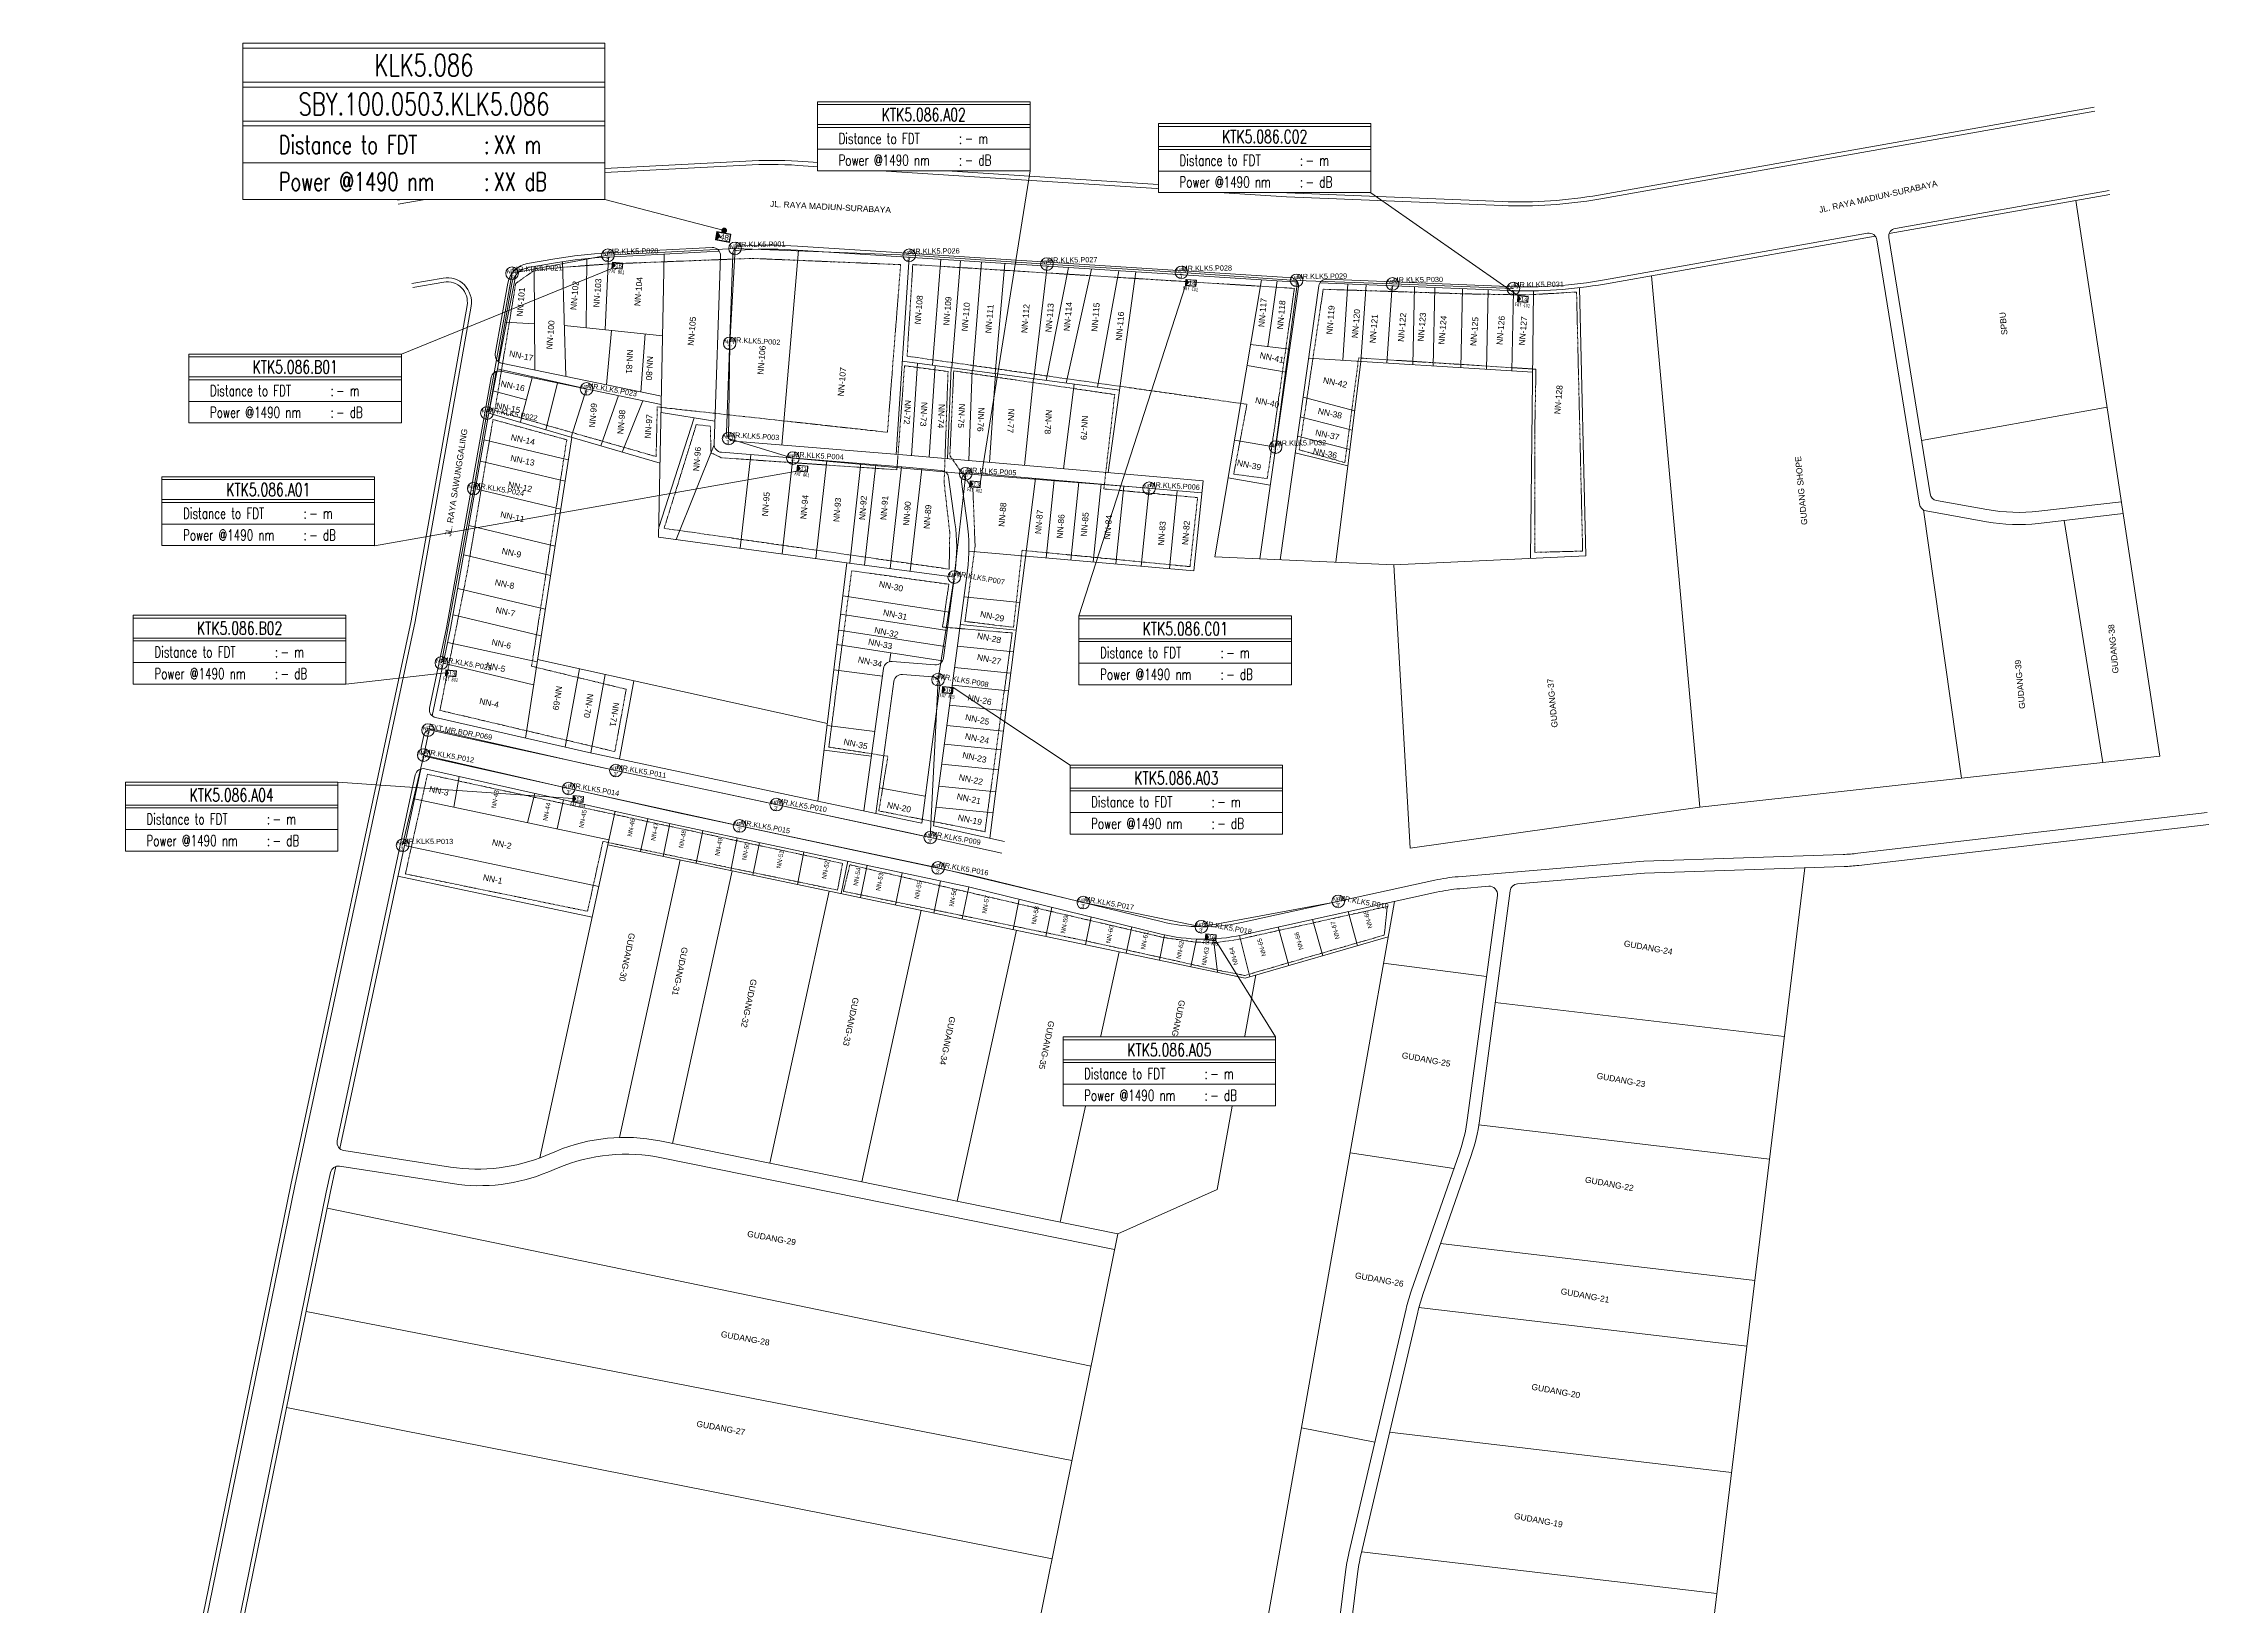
# Model space of a CAD drawing. Header units: metres. Extents: x -263 to 274, y -318 to 297.
# Drawn here: x -263 to 274, y -91 to 297 of the extents above; entities that cross this region are included whole.
import ezdxf
from ezdxf.enums import TextEntityAlignment as Align

# ---------------------------------------------------------------- set-up
doc = ezdxf.new("R2010")
doc.units = ezdxf.units.M
doc.set_wipeout_variables(frame=1)
doc.linetypes.add('DASHED', pattern=[19.05, 12.7, -6.35])
doc.linetypes.add('PHANTOM2', pattern=[1.25, 0.625, -0.125, 0.125, -0.125, 0.125, -0.125])
for name, color, linetype, lineweight in [('EXT POLE', 1, 'Continuous', 18), ('FAT AREA FDT 1', 134, 'PHANTOM2', 35), ('FAT F2', 30, 'Continuous', 18), ('FAT_Info', 170, 'Continuous', 0), ('FAT_Info FDT 2', 170, 'Continuous', 0), ('FDT', 12, 'DASHED', 18), ('FDT-Info', 1, 'Continuous', 0), ('FO 24 CORE', 3, 'Continuous', 30), ('NEW POLE FDT 1', 4, 'Continuous', 0), ('POLE ID 2.5', 1, 'Continuous', 35), ('SLING WIRE F2', 4, 'Continuous', 50)]:
    doc.layers.add(name, color=color, linetype=linetype, lineweight=lineweight)
for name, color, linetype in [('FAT Code-FDT2', 7, 'Continuous'), ('Home Number', 6, 'Continuous'), ('HP REDUCE', 251, 'Continuous'), ('POLE ID FDT 2 73', 1, 'Continuous')]:
    doc.layers.add(name, color=color, linetype=linetype)
doc.styles.add('FS', font='SimSun.ttf', dxfattribs={"width": 0.7})
doc.styles.add('ISO-Text', font='simplex.shx', dxfattribs={"width": 0.6})
doc.styles.add('ROMANS', font='romans.shx', dxfattribs={"width": 1.2})
doc.styles.get("Standard").update_dxf_attribs({"font": 'arial.ttf'})
doc.styles.add('Title Block 3', font='dgn003.shx')
doc.styles.add('Title Block v21 - Default$0$Standard', font='arial.ttf')

# ---------------------------------------------------------------- blocks, each defined once
blk = doc.blocks.new('FDT-Info')
at = {"lineweight": 0}
blk.add_wipeout([(0, 16.53), (38.25, 16.53), (38.25, 0), (0, 0)], dxfattribs=at).dxf.layer = 'FDT-Info'
at = {"layer": 'FDT-Info'}
for p, q in [((0, 16.53), (0, 0)), ((38.25, 16.53), (38.25, 0)), ((0, 8.31), (38.25, 8.31)), ((0, 7.8), (38.25, 7.8)), ((0, 3.9), (38.25, 3.9)), ((0, 0), (38.25, 0))]:
    blk.add_line(p, q, dxfattribs=at)
for points in [[(0, 16.53), (38.25, 16.53)], [(0, 16.02), (38.25, 16.02)], [(0, 12.42), (38.25, 12.42)], [(0, 11.91), (38.25, 11.91)]]:
    blk.add_lwpolyline(points, dxfattribs=at)
at = {"layer": 'FDT-Info', "style": 'ROMANS', "width": 0.7}
for s, height, p in [(':', 1.95, (25.47, 4.83)), ('Power @1490 nm', 1.9493, (3.8, 0.94)), (':', 1.95, (25.47, 0.94))]:
    blk.add_text(s, height=height, dxfattribs=at).set_placement(p)
for p in [(19.13, 14.22), (19.13, 10.11)]:
    blk.add_attdef('FAT_SEQUENCE', text='', height=2.34, dxfattribs=at).set_placement(p, align=Align.MIDDLE_CENTER)
blk.add_attdef('DISTANCE_TO', (3.8, 4.83), '', height=1.95, dxfattribs=at)
for tag, p in [('DISTANCE_TO_OLT', (26.51, 5.81)), ('LOSS_@1490NM', (26.51, 1.91))]:
    blk.add_attdef(tag, text='', height=1.95, dxfattribs=at).set_placement(p, align=Align.MIDDLE_LEFT)
blk = doc.blocks.new('FAT Info')
at = {"lineweight": 0}
blk.add_wipeout([(0, 12.93), (40.44, 12.93), (40.44, -0.2), (0, -0.2)], dxfattribs=at).dxf.layer = 'FAT_Info'
at = {"layer": 'FAT_Info'}
for p, q in [((0, 12.93), (0, -0.2)), ((40.44, 12.93), (40.44, -0.2)), ((0, 8.58), (40.44, 8.58)), ((0, 8.04), (40.44, 8.04)), ((0, 3.92), (40.44, 3.92)), ((0, -0.2), (40.44, -0.2))]:
    blk.add_line(p, q, dxfattribs=at)
for points in [[(0, 12.93), (40.44, 12.93)], [(0, 12.39), (40.44, 12.39)]]:
    blk.add_lwpolyline(points, dxfattribs=at)
at = {"layer": 'FAT_Info', "style": 'ROMANS', "width": 0.7}
for s, height, p in [(':', 2.06, (26.93, 4.91)), ('Power @1490 nm', 2.0607, (4.01, 0.79)), (':', 2.06, (26.93, 0.79))]:
    blk.add_text(s, height=height, dxfattribs=at).set_placement(p)
blk.add_attdef('FAT_SEQUENCE', text='', height=2.47, dxfattribs=at).set_placement((20.22, 10.48), align=Align.MIDDLE_CENTER)
blk.add_attdef('DISTANCE_TO', (4.01, 4.91), '', height=2.06, dxfattribs=at)
for tag, p in [('DISTANCE_TO_OLT', (28.02, 5.94)), ('LOSS_@1490NM', (28.02, 1.82))]:
    blk.add_attdef(tag, text='', height=2.06, dxfattribs=at).set_placement(p, align=Align.MIDDLE_LEFT)
blk = doc.blocks.new('*U8')
h = blk.add_hatch(color=2)
h.dxf.hatch_style = 1
h.paths.add_polyline_path([(-4.2, 2), (-4.2, -2), (-2.4, 0)])
h = blk.add_hatch(color=256)
h.dxf.hatch_style = 1
h.paths.add_polyline_path([(-2, 3.5, 1), (0.5, 3.5, 1)])
for points in [[(-4.5, 2.2), (3, 2.2), (3, -2.2), (-4.5, -2.2)], [(-4.2, 2), (2.8, 2), (2.8, -2), (-4.2, -2)]]:
    blk.add_lwpolyline(points, close=True)
at = {"color": 2}
blk.add_lwpolyline([(-4.2, 2), (-4.2, -2), (-2.4, 0)], close=True, dxfattribs=at)
blk.add_circle((-0.8, 3.5), 1.22)
at = {"style": 'ISO-Text', "width": 0.6}
blk.add_attdef('FDT', text='', height=3, dxfattribs=at).set_placement((0, 0), align=Align.MIDDLE_CENTER)
blk = doc.blocks.new('POLE')
at = {"color": 0, "linetype": 'ByBlock', "lineweight": -2}
blk.add_circle((0, 0), 2.24, dxfattribs=at)
at = {"color": 0, "linetype": 'ByBlock', "lineweight": -2, "style": 'Title Block 3', "width": 0.799091}
for s, p in [('NP7', (0, 0.62)), ("3'", (0, -1.27))]:
    blk.add_text(s, height=1.488, dxfattribs=at).set_placement(p, align=Align.MIDDLE_CENTER)
blk = doc.blocks.new('FAT')
h = blk.add_hatch(color=2)
h.dxf.hatch_style = 1
h.paths.add_polyline_path([(-4.2, 2), (-4.2, -2), (-2.4, 0)])
for points in [[(-4.5, 2.2), (3, 2.2), (3, -2.2), (-4.5, -2.2)], [(-4.2, 2), (2.8, 2), (2.8, -2), (-4.2, -2)]]:
    blk.add_lwpolyline(points, close=True)
at = {"color": 2}
blk.add_lwpolyline([(-4.2, 2), (-4.2, -2), (-2.4, 0)], close=True, dxfattribs=at)
at = {"color": 7}
blk.add_attdef('FAT', text='', height=3, dxfattribs=at).set_placement((0.2, 0), align=Align.MIDDLE_CENTER)

msp = doc.modelspace()

# ---------------------------------------------------------------- linework, layer by layer
at = {"lineweight": 0}
for p, q in [((-54.55, 141.85), (-59.39, 106.52)), ((-51.96, 138.65), (-56.45, 105.89))]:
    msp.add_line(p, q, dxfattribs=at)
for points in [[(-175.07, 258.08), (-138.37, 264.4, -0.029592), (-125.33, 265.86), (-88.7, 267.78, -0.029123), (-75.78, 267.71), (45.49, 259.92), (98.91, 257.73, 0.0542), (122.85, 259.34), (245.78, 281.15)], [(-174.9, 257.09), (-138.26, 263.41, -0.029592), (-125.21, 264.87), (-88.7, 266.78, -0.029123), (-75.79, 266.7), (45.44, 258.92), (98.97, 256.73, 0.0542), (122.91, 258.34), (245.96, 280.16)], [(249.45, 260.47), (196.45, 251.07, 0.409502), (194.83, 248.78), (205.06, 185.18, 0.31849), (206.68, 183.53), (219.18, 181.28, 0.073405), (232.03, 180.88), (252.51, 183.24)], [(43.82, 168.84), (53.44, 236.78, -0.385304), (55.51, 238.49), (100.33, 236.65, 0.0542), (124.27, 238.27), (189.56, 249.85, -0.41894), (191.89, 248.19), (202.43, 182.61, 0.31849), (204.05, 180.96), (219.09, 178.25, 0.073405), (231.93, 177.85), (252.96, 180.28)], [(191.44, 249.16), (124.33, 237.26, -0.0542), (100.39, 235.65), (53.73, 237.57)], [(-52.42, 143.57), (-41.77, 142.77, 0.397735), (-39.64, 144.5), (-36.77, 166.12, 0.067614), (-36.81, 177.97), (-38.39, 189.3, 0.349915), (-40.2, 191.02), (-48.98, 191.77), (-94.72, 195.5, -0.400506), (-96.56, 197.56), (-94.96, 244.25, 0.439797), (-97.06, 246.31), (-122.99, 244.96, 0.029592), (-136.03, 243.5), (-142.83, 242.32, 0.316038), (-147.72, 237.46), (-150.83, 219.93, 0.405765), (-149.27, 217.62), (-109.65, 209.4)], [(-95.28, 245.41), (-122.87, 243.96, 0.029592), (-135.92, 242.5), (-142.66, 241.34, 0.316038), (-146.73, 237.28), (-150.15, 218.05)], [(38.8, 169.07), (48.37, 236.59, 0.443726), (46.47, 238.87), (44.39, 238.95), (-75.9, 246.67, 0.029123), (-88.82, 246.75), (-90.05, 246.68, 0.389085), (-91.94, 244.75), (-93.46, 200.32, 0.400506), (-91.62, 198.25), (-48.73, 194.76), (24.78, 188.42)], [(48.16, 237.79), (44.34, 237.95), (-75.91, 245.67, 0.029123), (-88.83, 245.75), (-91.72, 245.59)], [(-262.95, -266.71), (-250.11, -221.85), (-222.69, -90.09), (-201.56, 13.71), (-171.73, 153.67), (-157.84, 231.93, 0.519713), (-163.61, 237.73), (-171.33, 236.39)], [(-261.99, -266.99), (-249.14, -222.09), (-221.72, -90.29), (-200.58, 13.5), (-170.75, 153.48), (-156.85, 231.75, 0.519713), (-163.78, 238.71), (-171.5, 237.38)], [(-109.69, 207.36), (-149.5, 215.62, 0.422712), (-151.88, 214.02), (-162.9, 151.94), (-167.14, 132.02, 0.410257), (-165.63, 129.66), (-127.64, 121.02), (-48.28, 104.16), (-45.07, 103.45)], [(24.46, 185.44), (-33.04, 190.4, 0.481575), (-35.2, 188.13), (-33.78, 177.98, -0.067614), (-33.74, 166.13), (-42.13, 102.81)], [(-45.07, 103.45), (-40.56, 137.55, 0.430887), (-42.39, 139.81), (-49.83, 140.37)], [(-25.15, 96), (-48.92, 101.23), (-128.28, 118.09), (-166.2, 126.71, 0.418181), (-168.6, 125.18), (-169.22, 122.26, 0.41143), (-167.7, 119.9), (-105.48, 106.02), (-32.78, 90.6), (14.34, 79.03, 0.114738), (34.27, 78.78), (82.21, 89.31, -0.033103), (87.97, 90.18), (134.04, 94.05), (183.5, 95.71, 0.020699), (187.13, 95.98), (273.82, 106.11)], [(3.58, 1.59), (-110.02, 24.61, 0.149801), (-135.69, 22.1), (-138.28, 21.01, -0.137866), (-161.92, 18.14), (-188.38, 22.22, -0.430968), (-190.03, 24.62), (-170.68, 115.42, -0.417003), (-168.29, 116.95), (-106.12, 103.08), (-33.45, 87.67), (14.31, 75.95, 0.114738), (34.24, 75.7), (82.66, 86.34, -0.033103), (88.42, 87.21), (95.57, 87.81, -0.479132), (97.72, 85.55), (90.35, 30.31, -0.050553), (88.3, 21.67), (76.36, -12.65, 0.026237), (75.07, -17.08), (60.9, -77.66, 0.026785), (60.08, -82.3), (35.94, -278.1)], [(274.17, 103.13), (187.35, 92.99, -0.020699), (183.72, 92.71), (134.22, 91.05), (102.71, 88.41, 0.352144), (100.9, 86.68), (93.28, 29.61, -0.050553), (91.23, 20.98), (79.24, -13.49, 0.026237), (77.96, -17.92), (63.86, -78.19, 0.026785), (63.04, -82.83), (38.91, -278.57)], [(166.9, -299.89), (-4.55, -272.68), (-161.48, -246.04), (-237.1, -233.39, -0.447705), (-241.88, -225.82), (-241.36, -224.01), (-213.88, -91.91), (-192.75, 11.87), (-191.7, 16.78, -0.397655), (-189.44, 18.34), (-161.42, 14.02, 0.137866), (-137.78, 16.89), (-135.28, 17.93, -0.149801), (-109.61, 20.44), (2.79, -2.33)], [(-190.36, 18.27), (-191.77, 11.67), (-212.9, -92.11), (-240.39, -224.25), (-240.92, -226.09, 0.447705), (-236.94, -232.4), (-161.32, -245.05), (-4.39, -271.7), (167.06, -298.9)]]:
    msp.add_lwpolyline(points, format="xyb", dxfattribs=at)
for points in [[(249.63, 259.48), (194.92, 249.78)], [(241.18, 257.99), (262.08, 120.09)], [(-134.17, 242.79), (-133.31, 214.31)], [(-128.09, 243.56), (-128.27, 226.42)], [(-122.75, 243.97), (-123.59, 225.93)], [(-108.96, 244.69), (-110.34, 174.44)], [(-75.65, 245.65), (-79.72, 197.29)], [(-48.2, 243.89), (-51.44, 194.98)], [(-40.31, 243.39), (-42.35, 217.13)], [(-35.41, 243.07), (-37.57, 216.49)], [(-30.2, 242.74), (-32.36, 215.79)], [(-24.43, 242.37), (-26.88, 215.06)], [(-141.16, 241.6), (-141.06, 215.92)], [(-13.96, 241.69), (-17.25, 213.76)], [(-8.62, 241.35), (-14.18, 213.35)], [(-2.91, 240.98), (-9.25, 212.69)], [(3.82, 240.55), (-1.44, 211.64)], [(8.05, 240.28), (1.18, 190.46)], [(39.22, 238.28), (27.68, 169.58)], [(43.12, 238.03), (40.77, 221.72)], [(60.65, 237.28), (59.38, 218.32)], [(65.16, 237.1), (63.88, 218.03)], [(71.61, 236.83), (70.32, 217.63)], [(77.19, 236.6), (76.77, 217.23)], [(82.2, 236.4), (81.78, 216.91)], [(135.94, 239.32), (147.92, 107.44)], [(89.08, 236.11), (88.65, 216.48)], [(95.43, 235.85), (95, 216.08)], [(101.74, 235.6), (101.31, 215.69)], [(106.72, 235.57), (105.96, 169.18)], [(118.06, 236.33), (119.67, 169.84)], [(-148.42, 227.77), (-141.11, 227.34)], [(-133.69, 227), (-109.36, 224.42)], [(-122.04, 225.76), (-123.24, 212.22)], [(-113.68, 224.88), (-114.7, 210.44)], [(36.52, 222.24), (46.17, 221.06)], [(-150.59, 215.55), (-161.91, 151.75), (-166.52, 130.12)], [(-49.9, 218.15), (4, 210.91)], [(-46.09, 217.64), (-47.56, 194.66)], [(-41.75, 217.05), (-43.24, 194.29)], [(-37.78, 216.52), (-38.66, 193.89)], [(-32.54, 215.82), (-33.38, 193.44)], [(-26.79, 215.04), (-28.21, 192.99)], [(35.65, 217.04), (45.36, 215.38)], [(50.9, 218.85), (106.49, 215.36)], [(63.88, 218.03), (57.62, 168.21)], [(-151.45, 210.73), (-143.11, 208.55)], [(-141.68, 214), (-144.55, 203.05)], [(-135.39, 212.7), (-138.33, 201.07)], [(-128.21, 211.21), (-132.05, 199.23)], [(-120.3, 209.56), (-124.67, 197.08)], [(-17.37, 213.78), (-19.54, 192.24)], [(-7.26, 212.42), (-9.89, 191.41)], [(-152.43, 205.18), (-109.98, 192.79)], [(-114.23, 208.31), (-119.39, 195.54)], [(-109.73, 205.39), (-96.36, 203.26)], [(48.84, 204.26), (61.74, 201.01)], [(49.53, 209.18), (62.34, 205.77)], [(202.93, 198.41), (248.95, 206.71)], [(-131.88, 199.18), (-143.34, 124.59)], [(-101.54, 204.09), (-110.29, 176.81)], [(48.16, 199.46), (61.14, 196.2)], [(-153.6, 198.57), (-132.74, 193.59)], [(-96.55, 197.33), (-106.01, 173.85)], [(-87.46, 194.91), (-90.07, 171.68)], [(-77, 194.05), (-79.67, 170.27)], [(-68.61, 193.37), (-71.34, 169.14)], [(32.54, 198.53), (42.73, 196.78)], [(47.58, 195.39), (60.62, 192.11)], [(-154.53, 193.33), (-133.54, 188.33)], [(-60.13, 192.68), (-62.91, 167.99)], [(-56.44, 192.38), (-59.25, 167.5)], [(-50.05, 191.86), (-52.89, 166.65)], [(-45.04, 191.43), (-47.91, 165.99)], [(-16.82, 189), (-28.15, 99.73)], [(-12.21, 188.6), (-14.16, 169.3)], [(-6.12, 188.08), (-8.07, 168.77)], [(24.78, 188.42), (22.41, 166.11)], [(30.96, 189.16), (41.39, 187.37)], [(-155.76, 186.44), (-134.61, 181.39)], [(-0.55, 187.59), (-2.5, 168.29)], [(5.04, 187.11), (3.09, 167.8)], [(11.35, 186.57), (9.4, 167.25)], [(18.34, 185.96), (16.39, 166.64)], [(-157.37, 177.33), (-136.02, 172.23)], [(203.4, 181.19), (212.87, 114.64)], [(238.33, 178.59), (247.89, 118.52)], [(-110.34, 174.44), (-63.62, 168.09)], [(-158.66, 170.08), (-137.14, 164.94)], [(-63.62, 168.09), (-70.81, 108.95)], [(-63.62, 168.09), (-36.98, 164.53)], [(-33.37, 170.98), (22.41, 166.11)], [(27.68, 169.58), (72.05, 167.55)], [(72.05, 167.55), (119.67, 169.84)], [(72.05, 167.55), (76.06, 97.26)], [(-160.14, 161.73), (-138.43, 156.55)], [(-64.62, 159.88), (-38.14, 155.8)], [(-34.6, 159.63), (-20.72, 158.25)], [(-161.31, 155.16), (-139.45, 149.95)], [(-65.65, 151.4), (-39.26, 147.34)], [(-65.17, 155.33), (-38.74, 151.26)], [(-35.51, 152.77), (-21.59, 151.39)], [(-162.64, 148.33), (-140.44, 143.46)], [(-66.09, 147.79), (-39.89, 143.76)], [(-52.74, 145.74), (-53.08, 143.51)], [(-36.23, 147.38), (-22.27, 146)], [(-163.75, 143.14), (-141.32, 137.78)], [(-140.35, 144.07), (-68.47, 128.16)], [(-129.98, 141.77), (-133.54, 122.36)], [(-123.56, 140.35), (-127.12, 120.91)], [(-66.85, 141.49), (-54.8, 139.97)], [(-36.93, 142.08), (-22.95, 140.69)], [(-116.5, 138.79), (-120.05, 119.41)], [(-37.51, 137.72), (-23.5, 136.33)], [(-38.17, 132.72), (-24.14, 131.33)], [(-167.26, 126.66), (-168.6, 120.36)], [(-68.53, 127.69), (-56.69, 126.2)], [(-38.83, 127.72), (-24.77, 126.33)], [(-69.27, 121.57), (-57.53, 120.09)], [(-39.45, 123.08), (-25.36, 121.68)], [(147.92, 107.44), (262.08, 120.09)], [(-169.34, 116.9), (-189.41, 22.71)], [(-159.82, 115.06), (-161.16, 107.43)], [(-40.11, 118.11), (-25.99, 116.71)], [(-170.92, 109.49), (-122.64, 99.3)], [(-141.02, 110.87), (-142.86, 103.57)], [(-133.89, 109.28), (-135.5, 102.02)], [(-55.58, 112.26), (-44.18, 110.19)], [(-41.52, 107.42), (-27.35, 106.02)], [(-40.83, 112.64), (-26.69, 111.24)], [(76.06, 97.26), (147.92, 107.44)], [(-121.09, 106.43), (-139.75, 20.43)], [(-114.85, 96.4), (-113.04, 104.63)], [(-107.57, 103.41), (-109.23, 95.22)], [(-42.13, 102.81), (-24.51, 98.93)], [(-173.38, 97.95), (-125.14, 87.77)], [(-122.9, 98.09), (35.17, 65.03), (70.66, 75.22)], [(-99.34, 101.65), (-100.99, 93.5)], [(-90.8, 99.84), (-92.44, 91.72)], [(-85.3, 98.67), (-86.93, 90.56)], [(-104.96, 94.33), (-120, 25.47)], [(-92.11, 91.64), (-106.89, 23.97)], [(-74.27, 96.33), (-75.9, 88.26)], [(-63.4, 94.03), (-65.03, 85.98)], [(-58.62, 93.01), (-60.25, 84.98)], [(173.96, 92.39), (127.38, -292.61)], [(-175.01, 90.29), (-126.8, 80.12)], [(-68, 86.6), (-82.74, 19.08)], [(-49.92, 91.17), (-51.54, 83.16)], [(-40.41, 89.15), (-42.02, 81.17)], [(-33.38, 87.66), (-34.99, 79.7)], [(-45.2, 81.84), (-59.92, 14.46)], [(-20.87, 84.58), (-22.39, 77.06)], [(-12.81, 82.61), (-14.27, 75.37)], [(72.23, 84.05), (33.9, -132.65)], [(60.69, 81.51), (63.03, 73.03)], [(-21.58, 76.89), (-36.26, 9.67)], [(-3.01, 80.2), (-4.4, 73.3)], [(7.02, 77.74), (5.69, 71.19)], [(15.17, 75.75), (13.9, 69.47)], [(33.75, 75.6), (36.36, 65.37)], [(43.33, 77.7), (45.97, 68.13)], [(51.9, 79.58), (54.4, 70.55)], [(3.94, 71.56), (-10.71, 4.49)], [(23.06, 74.71), (21.67, 67.85)], [(27.3, 74.75), (28.31, 66.46)], [(37.84, 65.79), (28.2, 12.59)], [(69.51, 68.7), (95.04, 65.45)], [(97.2, 58.99), (168.9, 50.55)], [(93.13, 28.57), (165.21, 20.09)], [(61.19, 21.63), (86.94, 17.77)], [(3.58, 1.59), (28.2, 12.59)], [(-192.53, 7.92), (-3.06, -31.3)], [(3.58, 1.59), (-29.55, -162.41)], [(83.63, -0.88), (161.57, -10.05)], [(-197.75, -17.71), (-7.79, -54.7)], [(78.26, -16.72), (159.6, -26.29)], [(-202.6, -41.51), (-12.72, -79.08)], [(49.11, -46.62), (67.35, -50.12)], [(70.99, -47.7), (155.8, -57.67)], [(64.06, -77.34), (152.17, -87.71)]]:
    msp.add_lwpolyline(points, dxfattribs=at)
for centre in [(-52.57, 141.58), (-49.98, 138.38)]:
    msp.add_arc(centre, 2, 85.6944, 172.1919, dxfattribs=at)
at = {"layer": 'FAT AREA FDT 1', "lineweight": 13}
for points in [[(-150.94, 205.88), (-110.94, 194.44), (-110.66, 206.74), (-53.56, 200.47), (-50.29, 242.06), (-87.25, 243.62), (-122.83, 242.23), (-134.13, 241.41), (-141.16, 240.63), (-145.77, 237.41)], [(-47.27, 242.08), (-48.68, 219.35), (35.62, 207.41), (32.33, 190.09), (40.65, 188.97), (47.38, 236.18)], [(54.53, 235.96), (48.59, 196.09), (59.89, 192.96), (63.31, 218.91), (107.3, 216.12), (106.98, 199.37), (106.99, 170.67), (118.88, 170.98), (117.37, 235.27), (104.79, 234.54), (90.35, 234.8)], [(-94.78, 194.14), (-97.33, 195.39), (-97.5, 201.98), (-100.97, 202.37), (-108.95, 176.63), (-38.25, 166.5), (-38.11, 175.57), (-39.5, 187.96), (-38.53, 215.53), (-49.32, 216.98), (-51.22, 191.15)], [(-37.13, 215.71), (-38.07, 194.69), (-32.37, 186.33), (-31.82, 172.31), (-34.33, 153.53), (-22.3, 152.07), (-20.18, 171.18), (21.49, 167.12), (23.37, 184.26), (0.12, 186.4), (2.81, 209.83)], [(-151.41, 203.63), (-133.11, 198.6), (-141.83, 142.41), (-118.37, 136.7), (-121.18, 121.23), (-164.57, 131.46), (-157.8, 165.74)], [(-29.37, 101.34), (-55.68, 106.51), (-53.45, 120.07), (-68.1, 122.35), (-62.43, 166.1), (-38.34, 162.74), (-39.89, 152.12), (-22.62, 150.67)], [(-64.7, 93.48), (-65.95, 86.86), (-124.13, 98.93), (-127.95, 81.6), (-173.14, 90.86), (-167.66, 115.59)], [(-62.89, 93.14), (-64.47, 86.55), (-4.22, 74.23), (28.24, 67.02), (35.08, 65.68), (69.68, 75.69), (70.42, 82.79), (33.61, 74.65), (27.42, 73.76), (22.91, 73.95), (15.03, 75.07)]]:
    msp.add_lwpolyline(points, close=True, dxfattribs=at)
at = {"layer": 'FO 24 CORE', "lineweight": 13}
for points in [[(-91.37, 246.09), (-92.7, 222.53), (-92.96, 198.92), (-77, 194.05), (-34.15, 190.17), (-36.98, 164.53), (-40.99, 139.08), (-42.95, 99.91), (-81.13, 108.07), (-120.93, 116.53), (-167.26, 126.66), (-168.6, 120.36), (-132.61, 112.07), (-90.24, 102.78), (-41.02, 92.35), (-4.95, 83.77), (24.3, 77.76)], [(-91.37, 246.09), (-122.9, 244.4), (-146.68, 239.92), (-152.9, 205.22), (-156.2, 186.51), (-164.2, 143.22)], [(-91.37, 246.09), (-48.17, 244.39), (-14, 242.21), (19.37, 240.15), (47.92, 238.15), (71.72, 237.29), (101.71, 236.12)]]:
    msp.add_lwpolyline(points, dxfattribs=at)
at = {"layer": 'SLING WIRE F2', "lineweight": 13}
for points in [[(-152.43, 205.18), (-145.71, 239.54)], [(42.73, 196.78), (48.16, 237.79)], [(-150.27, 216.23), (-128.21, 211.21)], [(11.35, 186.57), (-34.15, 190.17)], [(-173.83, 97.97), (-168.6, 120.36)], [(24.3, 77.76), (58.24, 84.05)]]:
    msp.add_lwpolyline(points, dxfattribs=at)

# ---------------------------------------------------------------- block references
at = {"layer": 'EXT POLE', "lineweight": 0, "xscale": 0.7000000000000001, "yscale": 0.7000000000000001, "zscale": 0.6716847143054714, "rotation": 356.8152357711142}
msp.add_blockref('POLE', (-167.53, 126.55), dxfattribs=at)
at = {"layer": 'FAT F2', "lineweight": 0}
ref = msp.add_blockref('FAT', (-120.3, 241.77), dxfattribs=dict(at, xscale=0.3462006395500238, yscale=0.3462006395500238, zscale=0.3462006395500238, rotation=354.8291582849023))
ref.add_attrib('FAT', '16', dxfattribs={"layer": '0', "color": 7, "height": 1.039, "rotation": 354.8292, "style": 'Title Block v21 - Default$0$Standard'}).set_placement((-120.24, 241.77), align=Align.MIDDLE_CENTER)
ref = msp.add_blockref('FAT', (21.97, 237.52), dxfattribs=dict(at, xscale=0.3462006395500238, yscale=0.3462006395500238, zscale=0.3462006395500238, rotation=354.8291582849023))
ref.add_attrib('FAT', '14', dxfattribs={"layer": '0', "color": 7, "height": 1.039, "rotation": 354.8292, "style": 'Title Block v21 - Default$0$Standard'}).set_placement((22.03, 237.51), align=Align.MIDDLE_CENTER)
ref = msp.add_blockref('FAT', (104.3, 233.49), dxfattribs=dict(at, xscale=0.3462006395500238, yscale=0.3462006395500238, zscale=0.3462006395500238, rotation=354.8291582849023))
ref.add_attrib('FAT', '14', dxfattribs={"layer": '0', "color": 7, "height": 1.039, "rotation": 354.8292, "style": 'Title Block v21 - Default$0$Standard'}).set_placement((104.37, 233.48), align=Align.MIDDLE_CENTER)
ref = msp.add_blockref('FAT', (-74.4, 191.42), dxfattribs=dict(at, xscale=0.3462006395500238, yscale=0.3462006395500238, zscale=0.3462006395500238, rotation=354.8291582849023))
ref.add_attrib('FAT', '11', dxfattribs={"layer": '0', "color": 7, "height": 1.039, "rotation": 354.8292, "style": 'Title Block v21 - Default$0$Standard'}).set_placement((-74.34, 191.42), align=Align.MIDDLE_CENTER)
ref = msp.add_blockref('FAT', (-31.56, 187.54), dxfattribs=dict(at, xscale=0.3462006395500238, yscale=0.3462006395500238, zscale=0.3462006395500238, rotation=354.8291582849023))
ref.add_attrib('FAT', '13', dxfattribs={"layer": '0', "color": 7, "height": 1.039, "rotation": 354.8292, "style": 'Title Block v21 - Default$0$Standard'}).set_placement((-31.5, 187.54), align=Align.MIDDLE_CENTER)
ref = msp.add_blockref('FAT', (-161.6, 140.61), dxfattribs=dict(at, xscale=0.3462006395500238, yscale=0.3462006395500238, zscale=0.3462006395500238, rotation=354.8291582849023))
ref.add_attrib('FAT', '13', dxfattribs={"layer": '0', "color": 7, "height": 1.039, "rotation": 354.8292, "style": 'Title Block v21 - Default$0$Standard'}).set_placement((-161.54, 140.61), align=Align.MIDDLE_CENTER)
ref = msp.add_blockref('FAT', (-38.39, 136.45), dxfattribs=dict(at, xscale=0.3462006395500238, yscale=0.3462006395500238, zscale=0.3462006395500238, rotation=354.8291582849023))
ref.add_attrib('FAT', '16', dxfattribs={"layer": '0', "color": 7, "height": 1.039, "rotation": 354.8292, "style": 'Title Block v21 - Default$0$Standard'}).set_placement((-38.33, 136.44), align=Align.MIDDLE_CENTER)
ref = msp.add_blockref('FAT', (-130.02, 109.44), dxfattribs=dict(at, xscale=0.3462006395500238, yscale=0.3462006395500238, zscale=0.3462006395500238, rotation=354.8291582849023))
ref.add_attrib('FAT', '13', dxfattribs={"layer": '0', "color": 7, "height": 1.039, "rotation": 354.8292, "style": 'Title Block v21 - Default$0$Standard'}).set_placement((-129.96, 109.43), align=Align.MIDDLE_CENTER)
ref = msp.add_blockref('FAT', (26.89, 75.13), dxfattribs=dict(at, xscale=0.3462006395500238, yscale=0.3462006395500238, zscale=0.3462006395500238, rotation=354.8291582849023))
ref.add_attrib('FAT', '16', dxfattribs={"layer": '0', "color": 7, "height": 1.039, "rotation": 354.8292, "style": 'Title Block v21 - Default$0$Standard'}).set_placement((26.95, 75.12), align=Align.MIDDLE_CENTER)
at = {"layer": 'FDT', "lineweight": 0}
ref = msp.add_blockref('*U8', (-93.98, 248.86), dxfattribs=dict(at, xscale=0.4696514549215081, yscale=0.4696514549215081, zscale=0.6653190164557065, rotation=349.7175974700489))
ref.add_attrib('FDT', '48', dxfattribs={"layer": '0', "height": 1.409, "rotation": 349.7176, "style": 'Title Block v21 - Default$0$Standard'}).set_placement((-93.98, 248.86), align=Align.MIDDLE_CENTER)
at = {"layer": 'NEW POLE FDT 1', "lineweight": 0, "xscale": 0.7000000000000001, "yscale": 0.7000000000000001, "zscale": 0.6716847143054714, "rotation": 356.8152357711142}
for p in [(-91.37, 246.09), (-122.9, 244.4), (-48.17, 244.39), (-14, 242.21), (19.37, 240.15), (-146.68, 239.92), (47.92, 238.15), (71.72, 237.29), (101.71, 236.12), (-92.7, 222.53), (-128.21, 211.21), (-152.9, 205.22), (-92.96, 198.92), (-77, 194.05), (42.73, 196.78), (-156.2, 186.51), (-34.15, 190.17), (11.35, 186.57), (-36.98, 164.53), (-164.2, 143.22), (-40.99, 139.08), (-168.6, 120.36), (-120.93, 116.53), (-132.61, 112.07), (-81.13, 108.07), (-90.24, 102.78), (-173.83, 97.97), (-42.95, 99.91), (-41.02, 92.35), (-4.95, 83.77), (58.24, 84.05), (24.3, 77.76)]:
    msp.add_blockref('POLE', p, dxfattribs=at)

# ---------------------------------------------------------------- texts
at = {"lineweight": 0}
for s, rotation, p in [('JL. RAYA MADIUN-SURABAYA', 357.0229, (-67.68, 256.39)), ('JL. RAYA MADIUN-SURABAYA', 12.787, (192.18, 258.96)), ('JL. RAYA SAWUNGGALING', 81.1927, (-160.52, 187.98))]:
    msp.add_text(s, height=1.5, rotation=rotation, dxfattribs=at).set_placement(p, align=Align.MIDDLE_CENTER)
at = {"layer": 'EXT POLE', "lineweight": 0}
msp.add_text('EXT.MR.BDR.P069', height=1.3, rotation=350, dxfattribs=at).set_placement((-167.51, 126.48), align=Align.BOTTOM_LEFT)
at = {"layer": 'FAT Code-FDT2', "lineweight": 0, "style": 'FS', "width": 0.7}
for s, p in [('FAT B01', (-120.66, 240.34)), ('FAT C01', (21.61, 236.08)), ('FAT C02', (103.95, 232.05)), ('FAT A01', (-74.76, 189.99)), ('FAT A02', (-31.91, 186.11)), ('FAT B02', (-161.96, 139.18)), ('FAT A03', (-38.75, 135.01)), ('FAT A04', (-130.37, 108)), ('FAT A05', (26.53, 73.69))]:
    msp.add_text(s, height=0.946, rotation=352.8474, dxfattribs=at).set_placement(p, align=Align.MIDDLE)
at = {"layer": 'Home Number', "lineweight": 0}
for s, height, rotation, p in [('NN-102', 1.5, 85.1564, (-131.17, 234.4)), ('NN-103', 1.5, 85.1564, (-125.52, 235.03)), ('NN-104', 1.5, 85.1564, (-115.33, 235.38)), ('NN-101', 1.5, 85.1564, (-144.5, 232.8)), ('NN-108', 1.5, 85.1564, (-45.8, 230.85)), ('NN-109', 1.5, 85.1564, (-38.69, 230.57)), ('NN-110', 1.5, 85.1564, (-34.15, 229.11)), ('NN-111', 1.5, 85.1564, (-28.27, 228.62)), ('NN-112', 1.5, 85.1564, (-19.34, 228.68)), ('NN-113', 1.5, 85.1564, (-13.34, 228.89)), ('NN-114', 1.5, 85.1564, (-8.8, 229.17)), ('NN-115', 1.5, 85.1564, (-1.96, 229.03)), ('NN-117', 1.5, 85.1564, (39.49, 230.17)), ('NN-118', 1.5, 85.1564, (44.12, 229.61)), ('NN-119', 1.5, 85.1564, (56.33, 228.35)), ('NN-120', 1.5, 85.1564, (62.65, 227.44)), ('NN-100', 1.5, 85.1564, (-137.17, 224.64)), ('NN-105', 1.5, 85.1564, (-102.08, 225.55)), ('NN-116', 1.5, 85.1564, (4.11, 226.8)), ('NN-121', 1.5, 85.1564, (67.07, 226.17)), ('NN-122', 1.5, 85.1564, (74.09, 226.52)), ('NN-123', 1.5, 85.1564, (79, 226.59)), ('NN-124', 1.5, 85.1564, (84.13, 225.82)), ('NN-125', 1.5, 85.1564, (92.01, 225.48)), ('NN-126', 1.5, 85.1564, (98.54, 225.76)), ('NN-127', 1.5, 85.1564, (104.08, 225.62)), ('NN-17', 1.5, 347.9933, (-144.38, 219.45)), ('NN-81', 1.5, 266.9313, (-117.55, 217.99)), ('NN-106', 1.5, 85.1564, (-84.81, 218.37)), ('NN-41', 1.5, 347.9933, (41.78, 218.97)), ('NN-80', 1.5, 266.9313, (-112.59, 216.34)), ('NN-107', 1.5, 85.1564, (-64.85, 213)), ('NN-16', 1.5, 347.9933, (-146.5, 211.95)), ('NN-42', 1.5, 347.9933, (57.49, 212.83)), ('NN-128', 1.5, 85.1564, (112.88, 208.57)), ('NN-15', 1.5, 347.9933, (-147.61, 206.51)), ('NN-99', 1.5, 85.1564, (-126.59, 204.69)), ('NN-98', 1.5, 85.1564, (-119.57, 203.02)), ('NN-97', 1.5, 85.1564, (-112.82, 201.91)), ('NN-72', 1.5, 266.9313, (-48.61, 205.43)), ('NN-73', 1.5, 266.9313, (-44.55, 204.95)), ('NN-74', 1.5, 266.9313, (-40.22, 204.47)), ('NN-75', 1.5, 266.9313, (-35.2, 204.54)), ('NN-76', 1.5, 266.9313, (-30.39, 203.64)), ('NN-77', 1.5, 266.9313, (-22.96, 203.3)), ('NN-78', 1.5, 266.9313, (-13.67, 203.02)), ('NN-79', 1.5, 266.9313, (-4.73, 201.58)), ('NN-40', 1.5, 347.9933, (40.65, 207.86)), ('NN-38', 1.5, 347.9933, (56.2, 205.17)), ('NN-14', 1.5, 347.9933, (-143.98, 198.64)), ('NN-37', 1.5, 347.9933, (55.56, 199.83)), ('NN-13', 1.5, 347.9933, (-144.08, 193.48)), ('NN-96', 1.5, 85.1564, (-100.78, 193.84)), ('NN-39', 1.5, 347.9933, (36.14, 192.34)), ('NN-36', 1.5, 347.9933, (54.98, 195.26)), ('NN-12', 1.5, 347.9933, (-144.69, 186.93)), ('NN-95', 1.5, 85.1564, (-83.73, 182.63)), ('NN-94', 1.5, 85.1564, (-74.17, 181.92)), ('NN-93', 1.5, 85.1564, (-66.03, 181.22)), ('NN-92', 1.5, 85.1564, (-59.63, 181.71)), ('NN-91', 1.5, 85.1564, (-54.34, 181.71)), ('NN-90', 1.5, 85.1564, (-48.71, 180.32)), ('NN-88', 1.5, 85.1564, (-25.04, 180.04)), ('NN-11', 1.5, 347.9933, (-146.58, 179.5)), ('NN-89', 1.5, 85.1564, (-43.63, 179.49)), ('NN-87', 1.5, 85.1564, (-15.96, 178.23)), ('NN-86', 1.5, 85.1564, (-10.61, 177.12)), ('NN-85', 1.5, 85.1564, (-4.62, 177.61)), ('NN-84', 1.5, 85.1564, (1.15, 176.91)), ('NN-83', 1.5, 85.1564, (14.51, 175.38)), ('NN-82', 1.5, 85.1564, (20.49, 175.52)), ('NN-9', 1.5, 347.9933, (-146.81, 170.55)), ('NN-8', 1.5, 347.9933, (-148.52, 162.79)), ('NN-30', 1.5, 347.9933, (-52.66, 162.26)), ('NN-7', 1.5, 347.9933, (-148.32, 155.93)), ('NN-31', 1.5, 347.9933, (-51.64, 155.19)), ('NN-29', 1.5, 347.9933, (-27.57, 154.79)), ('NN-32', 1.5, 347.9933, (-53.81, 150.8)), ('NN-28', 1.5, 347.9933, (-28.34, 149.45)), ('NN-6', 1.5, 347.9933, (-149.33, 147.93)), ('NN-33', 1.5, 347.9933, (-55.34, 147.94)), ('NN-27', 1.5, 347.9933, (-28.34, 144.11)), ('NN-5', 1.5, 347.9933, (-150.75, 142.18)), ('NN-34', 1.5, 347.9933, (-57.88, 143.49)), ('NN-4', 1.5, 347.9933, (-152.36, 133.31)), ('NN-69', 1.5, 261.0316, (-135.43, 134.5)), ('NN-70', 1.5, 261.0316, (-127.7, 132.59)), ('NN-26', 1.5, 347.9933, (-30.69, 134.1)), ('NN-71', 1.5, 261.0316, (-121.28, 130.41)), ('NN-25', 1.5, 347.9933, (-31.27, 129.2)), ('NN-35', 1.5, 347.9933, (-61.45, 123.1)), ('NN-24', 1.5, 347.9933, (-31.33, 124.49)), ('NN-23', 1.5, 347.9933, (-31.97, 119.78)), ('NN-22', 1.5, 347.9933, (-32.86, 114.29)), ('NN-3', 1.5, 347.9933, (-164.8, 111.48)), ('NN-43', 1.124, 79.419, (-150.88, 109.42)), ('NN-44', 1.124, 79.419, (-138.06, 106.31)), ('NN-20', 1.5, 347.9933, (-50.69, 107.42)), ('NN-21', 1.5, 347.9933, (-33.37, 109.52)), ('NN-45', 1.124, 79.419, (-129.11, 104.54)), ('NN-46', 1.124, 79.419, (-117.12, 102.39)), ('NN-47', 1.124, 79.419, (-111.31, 101.35)), ('NN-19', 1.5, 347.9933, (-33.11, 104.3)), ('NN-2', 1.5, 347.9933, (-149.22, 98.27)), ('NN-48', 1.124, 79.419, (-104.4, 99.52)), ('NN-49', 1.124, 79.419, (-95.4, 97.61)), ('NN-50', 1.124, 79.419, (-88.72, 96.53)), ('NN-51', 1.124, 79.419, (-80.19, 94.5)), ('NN-52', 1.124, 79.419, (-68.91, 91.88)), ('NN-54', 1.124, 79.419, (-61.09, 90.18)), ('NN-1', 1.5, 347.9933, (-151.46, 89.58)), ('NN-53', 1.124, 79.419, (-55.49, 88.93)), ('NN-55', 1.124, 79.419, (-45.94, 86.9)), ('NN-56', 1.124, 79.419, (-37.31, 85.03)), ('NN-57', 1.124, 79.419, (-29.18, 83.29)), ('NN-58', 1.124, 79.419, (-16.89, 80.63)), ('NN-68', 1.124, 105.7333, (65.62, 79.59)), ('NN-59', 1.124, 79.419, (-9.65, 78.34)), ('NN-60', 1.124, 79.419, (1.59, 75.9)), ('NN-61', 1.124, 79.419, (10.22, 74.36)), ('NN-66', 1.124, 105.7333, (48.48, 74.24)), ('NN-67', 1.124, 105.7333, (57.49, 76.89)), ('NN-62', 1.124, 79.419, (19.04, 72.03)), ('NN-63', 1.124, 79.419, (25.3, 70.46)), ('NN-64', 1.124, 105.7333, (32.29, 70.46)), ('NN-65', 1.124, 105.7333, (39.26, 72.66))]:
    msp.add_text(s, height=height, rotation=rotation, dxfattribs=at).set_placement(p, align=Align.MIDDLE_CENTER)
at = {"layer": 'HP REDUCE', "lineweight": 0}
for s, rotation, p in [('SPBU', 95.3493, (223.26, 227.45)), ('GUDANG SHOPE', 95.3493, (173.09, 185.99)), ('GUDANG-38', 95.3493, (250.52, 146.71)), ('GUDANG-39', 95.3493, (227.36, 137.92)), ('GUDANG-37', 95.3493, (111.39, 133.26)), ('GUDANG-30', 258.1261, (-118.15, 70.19)), ('GUDANG-31', 258.1261, (-105.03, 66.69)), ('GUDANG-24', 349.6556, (135.16, 72.59)), ('GUDANG-32', 258.1261, (-87.94, 58.76)), ('GUDANG-33', 258.1261, (-62.62, 54.19)), ('GUDANG-36', 258.1261, (18.3, 53.56)), ('GUDANG-34', 258.1261, (-38.66, 49.46)), ('GUDANG-35', 258.1261, (-14.1, 48.39)), ('GUDANG-25', 349.6556, (80.07, 44.83)), ('GUDANG-23', 349.6556, (128.41, 39.75)), ('GUDANG-22', 349.6556, (125.51, 13.96)), ('GUDANG-29', 349.6556, (-82.3, 0.52)), ('GUDANG-26', 349.6556, (68.46, -9.79)), ('GUDANG-21', 349.6556, (119.49, -13.74)), ('GUDANG-28', 349.6556, (-88.83, -24.37)), ('GUDANG-20', 349.6556, (112.24, -37.45)), ('GUDANG-27', 349.6556, (-94.88, -46.61)), ('GUDANG-19', 349.6556, (107.9, -69.5))]:
    msp.add_text(s, height=1.5, rotation=rotation, dxfattribs=at).set_placement(p, align=Align.MIDDLE_CENTER)
at = {"layer": 'POLE ID 2.5', "lineweight": 0}
for s, rotation, p in [('MR.KLK5.P026', 0.6408, (-48.15, 244.32)), ('MR.KLK5.P027', 0.6408, (-13.98, 242.14)), ('MR.KLK5.P030', 0.6408, (71.75, 237.22)), ('MR.KLK5.P002', 356.6674, (-92.68, 222.46)), ('MR.KLK5.P023', 349.8631, (-128.2, 211.13)), ('MR.KLK5.P032', 0.6408, (42.75, 196.71)), ('MR.KLK5.P024', 349.8631, (-156.19, 186.43)), ('MR.KLK5.P006', 356.6674, (11.37, 186.49)), ('MR.KLK5.P011', 349.8631, (-120.92, 116.45)), ('MR.KLK5.P010', 349.8631, (-81.12, 107.99)), ('MR.KLK5.P015', 349.8631, (-90.23, 102.71)), ('MR.KLK5.P013', 359.9182, (-173.8, 97.9)), ('MR.KLK5.P016', 349.8631, (-41.01, 92.27)), ('MR.KLK5.P017', 349.8631, (-4.94, 83.69)), ('MR.KLK5.P019', 349.8631, (58.25, 83.97))]:
    msp.add_text(s, height=1.3, rotation=rotation, dxfattribs=at).set_placement(p, align=Align.BOTTOM_LEFT)
at = {"layer": 'POLE ID FDT 2 73', "lineweight": 0}
for s, rotation, p in [('MR.KLK5.P001', 0.6408, (-91.35, 246.01)), ('MR.KLK5.P021', 1.8646, (-146.65, 239.85)), ('MR.KLK5.P020', 0.6408, (-122.88, 244.33)), ('MR.KLK5.P028', 0.6408, (19.4, 240.08)), ('MR.KLK5.P029', 0.6408, (47.95, 238.07)), ('MR.KLK5.P031', 0.6408, (101.73, 236.04)), ('MR.KLK5.P022', 349.8631, (-152.89, 205.14)), ('MR.KLK5.P003', 356.6674, (-92.94, 198.84)), ('MR.KLK5.P004', 356.6674, (-76.98, 193.98)), ('MR.KLK5.P005', 356.6674, (-34.13, 190.1)), ('MR.KLK5.P007', 349.8631, (-36.97, 164.45)), ('MR.KLK5.P025', 349.8631, (-164.19, 143.14)), ('MR.KLK5.P008', 349.8631, (-40.98, 139)), ('MR.KLK5.P012', 349.8631, (-168.59, 120.28)), ('MR.KLK5.P014', 349.8631, (-132.6, 111.99)), ('MR.KLK5.P009', 349.8631, (-42.94, 99.84)), ('MR.KLK5.P018', 349.8631, (24.31, 77.68))]:
    msp.add_text(s, height=1.3, rotation=rotation, dxfattribs=at).set_placement(p, align=Align.BOTTOM_LEFT)

# ---------------------------------------------------------------- next in the draw order: block references
at = {"layer": 'FAT_Info FDT 2', "lineweight": 0, "xscale": 1.303984155117246, "yscale": 1.303984155117246, "zscale": 1.303984155117246}
for p, values in [((-70.93, 265.62), {'FAT_SEQUENCE': 'KTK5.086.A02', 'DISTANCE_TO_OLT': '- m', 'LOSS_@1490NM': '- dB', 'DISTANCE_TO': 'Distance to FDT'}), ((13.64, 260.19), {'FAT_SEQUENCE': 'KTK5.086.C02', 'DISTANCE_TO_OLT': '- m', 'LOSS_@1490NM': '- dB', 'DISTANCE_TO': 'Distance to FDT'}), ((-226.85, 203.03), {'FAT_SEQUENCE': 'KTK5.086.B01', 'DISTANCE_TO_OLT': '- m', 'LOSS_@1490NM': '- dB', 'DISTANCE_TO': 'Distance to FDT'}), ((-233.52, 172.59), {'FAT_SEQUENCE': 'KTK5.086.A01', 'DISTANCE_TO_OLT': '- m', 'LOSS_@1490NM': '- dB', 'DISTANCE_TO': 'Distance to FDT'}), ((-240.63, 138.19), {'FAT_SEQUENCE': 'KTK5.086.B02', 'DISTANCE_TO_OLT': '- m', 'LOSS_@1490NM': '- dB', 'DISTANCE_TO': 'Distance to FDT'}), ((-6.05, 138.03), {'FAT_SEQUENCE': 'KTK5.086.C01', 'DISTANCE_TO_OLT': '- m', 'LOSS_@1490NM': '- dB', 'DISTANCE_TO': 'Distance to FDT'}), ((-242.6, 96.76), {'FAT_SEQUENCE': 'KTK5.086.A04', 'DISTANCE_TO_OLT': '- m', 'LOSS_@1490NM': '- dB', 'DISTANCE_TO': 'Distance to FDT'}), ((-8.27, 101), {'FAT_SEQUENCE': 'KTK5.086.A03', 'DISTANCE_TO_OLT': '- m', 'LOSS_@1490NM': '- dB', 'DISTANCE_TO': 'Distance to FDT'}), ((-10.01, 33.55), {'FAT_SEQUENCE': 'KTK5.086.A05', 'DISTANCE_TO_OLT': '- m', 'LOSS_@1490NM': '- dB', 'DISTANCE_TO': 'Distance to FDT'})]:
    msp.add_blockref('FAT Info', p, dxfattribs=at).add_auto_attribs(values)
at = {"layer": 'FDT-Info', "linetype": 'ByBlock', "lineweight": 0}
ref = msp.add_blockref('FDT-Info', (-213.42, 258.19), dxfattribs=dict(at, xscale=2.347002760232081, yscale=2.347002760232081, zscale=2.347002760232081))
ref.add_attrib('FAT_SEQUENCE', 'KLK5.086', dxfattribs={"height": 5.49, "style": 'ROMANS', "width": 0.7}).set_placement((-168.53, 291.57), align=Align.MIDDLE_CENTER)
ref.add_attrib('DISTANCE_TO', 'Distance to FDT', (-204.51, 269.53), dxfattribs={"height": 4.575, "style": 'ROMANS', "width": 0.7})
ref.add_attrib('LOSS_@1490NM', 'XX dB', dxfattribs={"height": 4.575, "style": 'ROMANS', "width": 0.7}).set_placement((-151.21, 262.67), align=Align.MIDDLE_LEFT)
ref.add_attrib('DISTANCE_TO_OLT', 'XX m', dxfattribs={"height": 4.575, "style": 'ROMANS', "width": 0.7}).set_placement((-151.21, 271.82), align=Align.MIDDLE_LEFT)
ref.add_attrib('FAT_SEQUENCE', 'SBY.100.0503.KLK5.086', dxfattribs={"height": 5.49, "style": 'ROMANS', "width": 0.7}).set_placement((-168.53, 281.92), align=Align.MIDDLE_CENTER)

# ---------------------------------------------------------------- next in the draw order: linework, layer by layer
at = {"layer": 'FAT_Info', "lineweight": 0}
for points in [[(-18.2, 265.35), (-30.45, 188.22)], [(66.37, 259.92), (102.82, 234.4)], [(-174.11, 219.89), (-121.93, 241.14)], [(-6.05, 154.89), (20.35, 236.88)], [(-180.79, 172.32), (-76.02, 190.79)], [(-187.9, 137.92), (-163.15, 140.75)], [(-37.29, 137.13), (-8.27, 117.86)], [(-189.87, 113.62), (-131.57, 109.58)], [(27.86, 74.26), (42.72, 50.41)]]:
    msp.add_lwpolyline(points, dxfattribs=at)
at = {"layer": 'FAT_Info', "color": 1, "lineweight": 0}
msp.add_lwpolyline([(-123.64, 258.19), (-94.04, 250.52)], dxfattribs=at)

doc.saveas('drawing.dxf')
